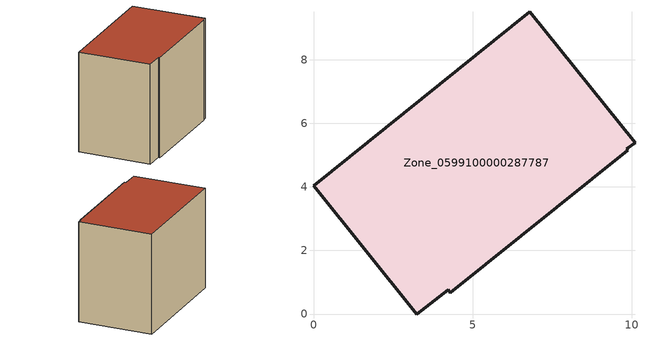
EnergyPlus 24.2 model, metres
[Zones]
Zone_0599100000287787
 floor ground (C_G): 0,4.04 6.8,9.5 10.11,5.39 9.85,5.2 9.88,5.16 4.3,0.67 4.23,0.77 3.25,0 z0
 wall outside (C_F): 6.8,9.5 0,4.04 3.25,0 4.23,0.77 4.3,0.67 9.88,5.16 9.85,5.2 10.11,5.39 6.8,9.5 z0:7.14
 roof outside (C_R): 9.88,5.16 9.85,5.2 10.11,5.39 6.8,9.5 0,4.04 3.25,0 4.23,0.77 4.3,0.67 z7.14
[BUILDING]
Pand.0599100000287787: North Axis=0; Terrain=City; Loads Convergence Tolerance Value=0.04; Temperature Convergence Tolerance Value=0.4; Solar Distribution=FullExterior; Maximum Number of Warmup Days=25; Minimum Number of Warmup Days=1
[Site:Location]
Rotterdam.The.Hague.AP_ZH_NLD Design_Conditions: Latitude=51.96; Longitude=4.45; Time Zone=1; Elevation=-4.5
[SITE:GROUNDTEMPERATURE:BUILDINGSURFACE]
18, 18, 18, 18, 18, 18, 18, 18, 18, 18, 18, 18
[MATERIAL] Thermal Absorptance=0.9; Solar Absorptance=0.7; Visible Absorptance=0.7
Name | Roughness | Thickness | Conductivity | Density | Specific Heat
G.TC.1946 | MediumSmooth | 0.15 | 1 | 540 | 1210
F.TC.1946 | Rough | 0.3 | 0.857143 | 1920 | 840
R.TC.1946 | MediumRough | 0.2 | 0.909091 | 1500 | 1000
[CONSTRUCTION]
C_G: G.TC.1946
C_F: F.TC.1946
C_R: R.TC.1946
[ZONE]
Zone_0599100000287787: Type=1; Multiplier=1; Ceiling Height=Autocalculate; Volume=Autocalculate; Floor Area=autocalculate; Part of Total Floor Area=Yes
[ZONEINFILTRATION:DESIGNFLOWRATE]
Infil_Zone_0599100000287787: Zone or ZoneList or Space or SpaceList=Zone_0599100000287787; Schedule=AlwaysOn; Design Flow Rate Calculation Method=Flow/Area; Flow Rate per Floor Area=0.003; Constant Term Coefficient=1; Temperature Term Coefficient=0; Velocity Term Coefficient=0; Velocity Squared Term Coefficient=0
[HVACTEMPLATE:ZONE:IDEALLOADSAIRSYSTEM]
Zone_0599100000287787: Maximum Heating Supply Air Temperature=50; Minimum Cooling Supply Air Temperature=13; Maximum Heating Supply Air Humidity Ratio=0.0156; Minimum Cooling Supply Air Humidity Ratio=0.0077; Heating Limit=NoLimit; Cooling Limit=NoLimit; Dehumidification Control Type=ConstantSensibleHeatRatio; Cooling Sensible Heat Ratio=0.7; Dehumidification Setpoint=60; Humidification Control Type=None; Humidification Setpoint=30; Outdoor Air Method=None; Outdoor Air Flow Rate per Person=0.00944; Outdoor Air Flow Rate per Zone Floor Area=0; Outdoor Air Flow Rate per Zone=0; Demand Controlled Ventilation Type=None; Outdoor Air Economizer Type=NoEconomizer; Heat Recovery Type=None; Sensible Heat Recovery Effectiveness=0.7; Latent Heat Recovery Effectiveness=0.65
[ZONECONTROL:THERMOSTAT]
ThermostatControl_Zone_0599100000287787: Zone or ZoneList=Zone_0599100000287787; Control Type Schedule=DualSetpointControlType; Control 1=Thermostat_Zone_0599100000287787; Temperature Difference Between Cutout And Setpoint=0
[THERMOSTATSETPOINT:DUALSETPOINT]
Thermostat_Zone_0599100000287787: Heating Setpoint Temperature Schedule=HeatingSetpoint_Zone_0599100000287787; Cooling Setpoint Temperature Schedule=CoolingSetpoint_Zone_0599100000287787
[SCHEDULE:COMPACT]
HeatingSetpoint_Zone_0599100000287787: Through: 12/31, For: AllDays, Until: 24:00, 21
CoolingSetpoint_Zone_0599100000287787: Through: 12/31, For: AllDays, Until: 24:00, 24
DualSetpointControlType: Through: 12/31, For: AllDays, Until: 24:00, 4
AlwaysOn: Through: 12/31, For: AllDays, Until: 24:00, 1
